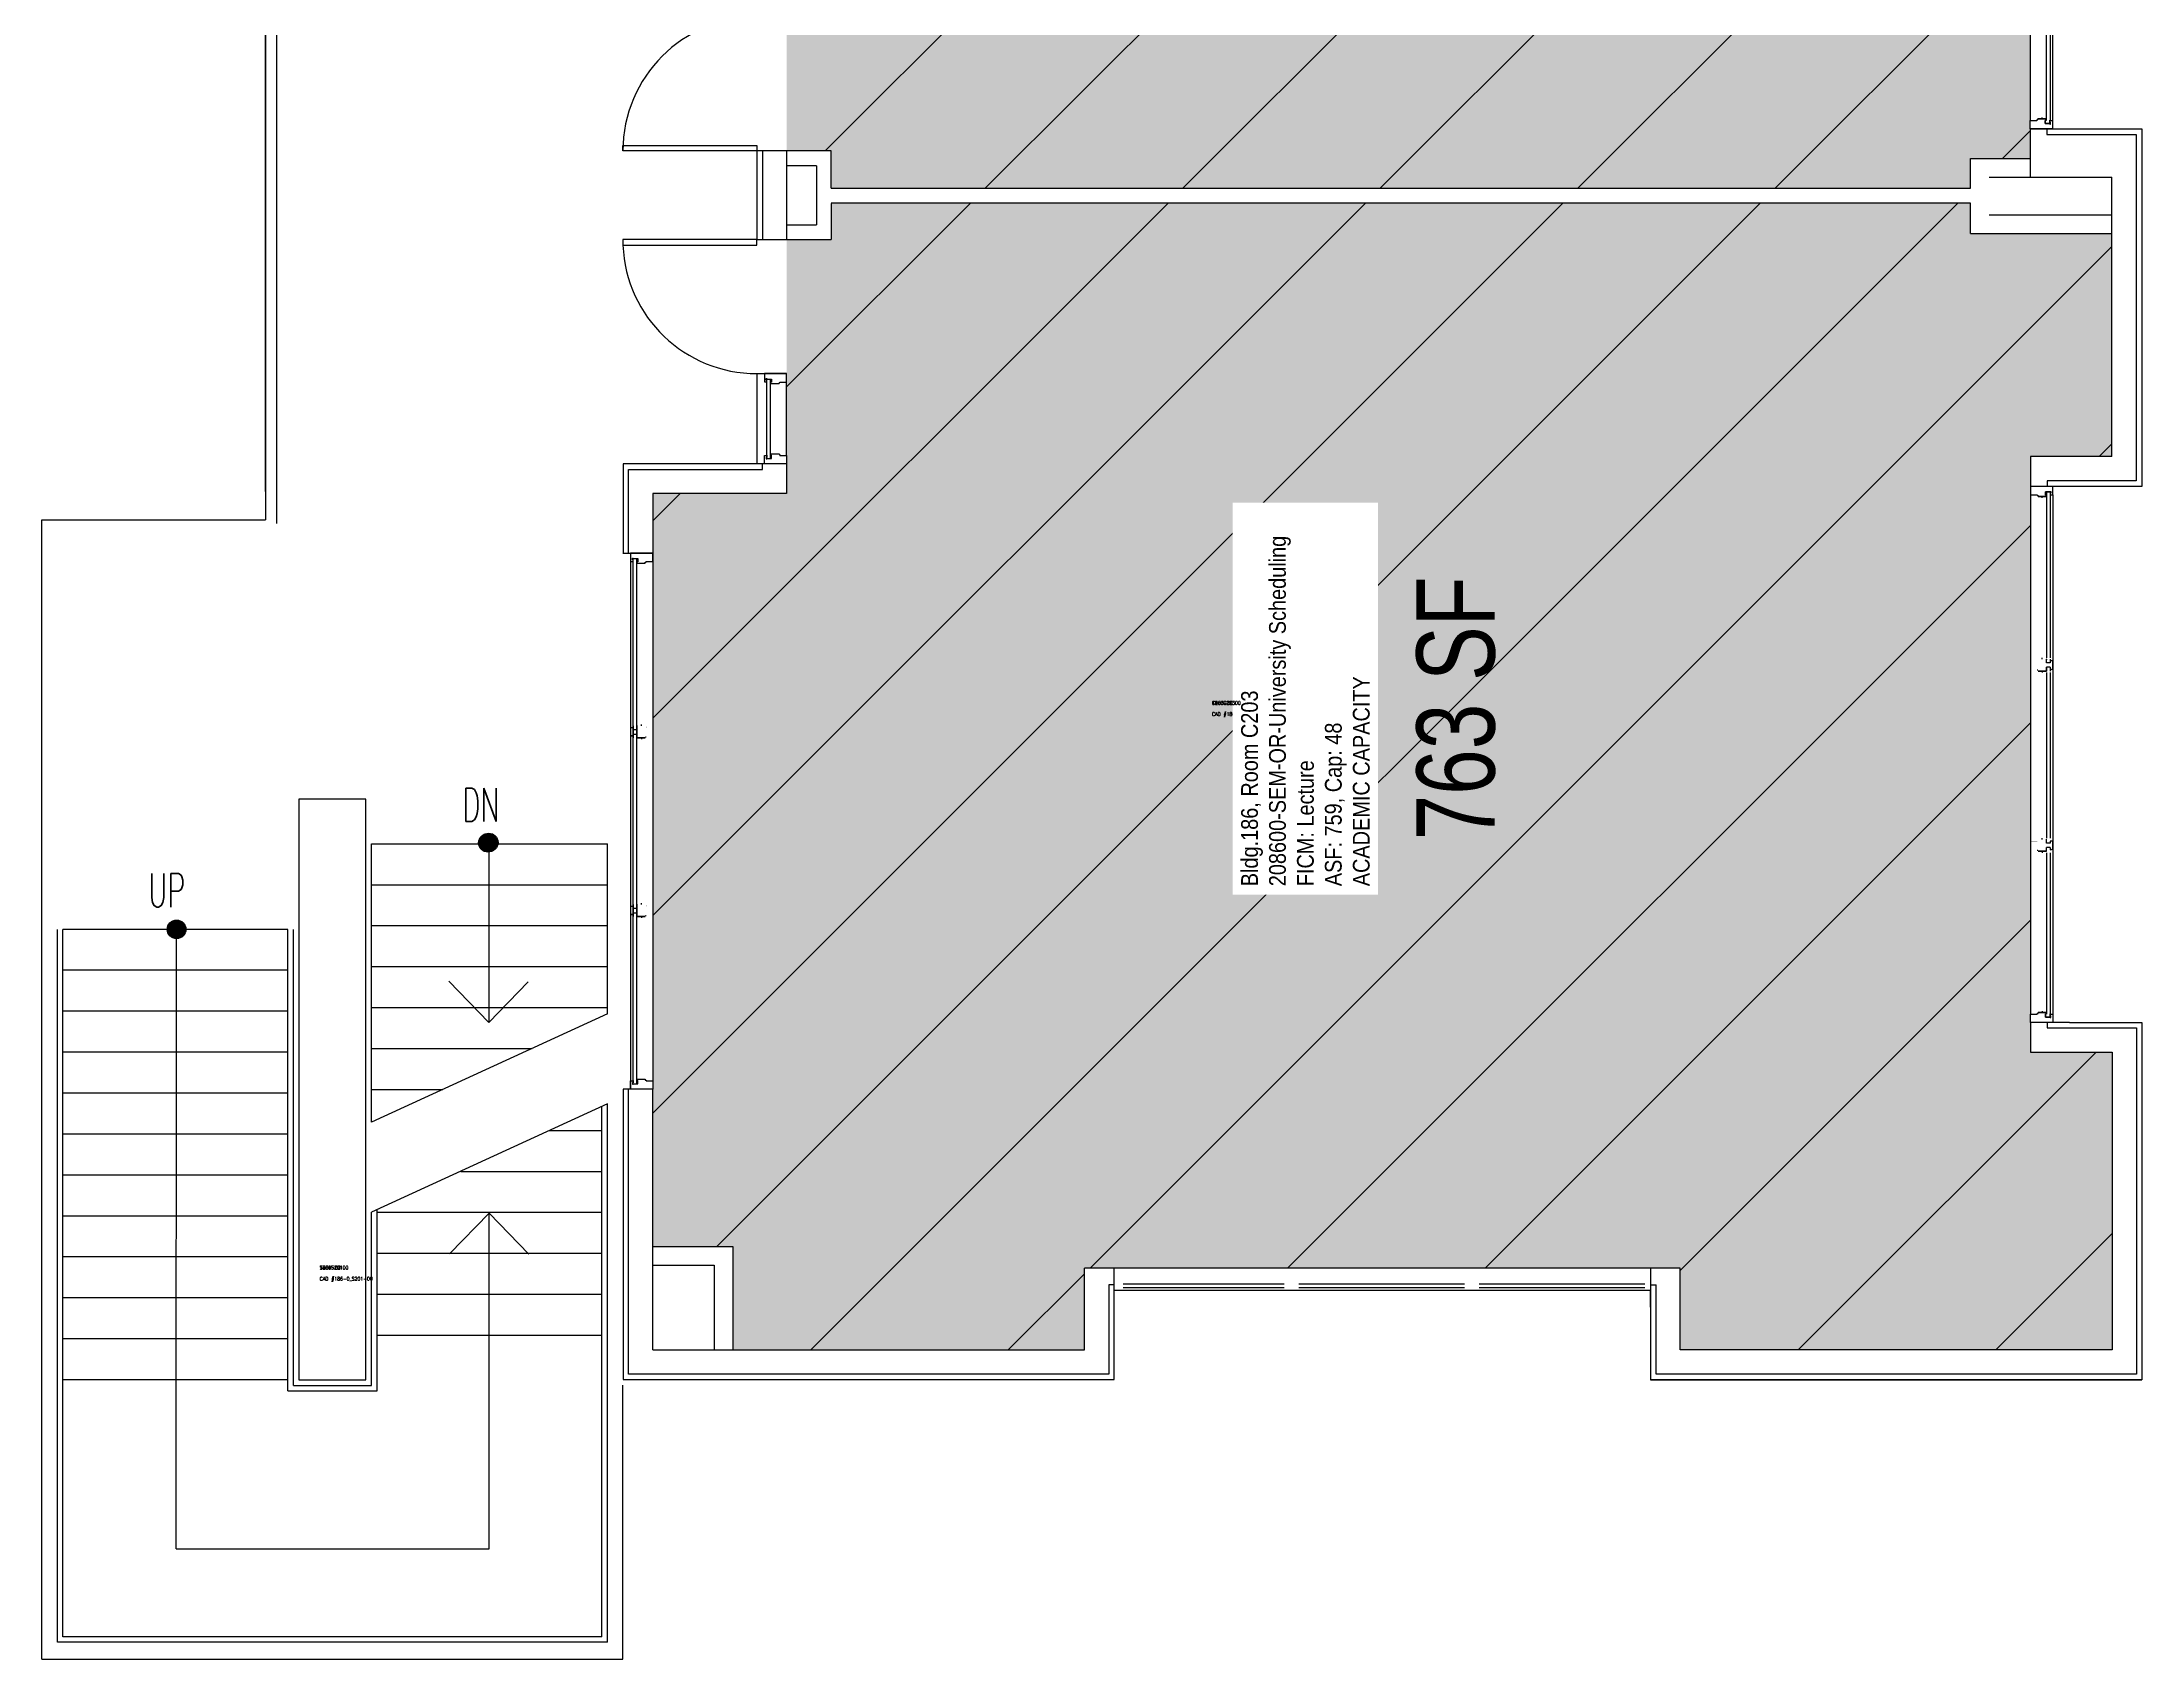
# Model space of a CAD drawing. Header units: inches. Extents: x -16 to 4862, y -246 to 5624.
# Drawn here: x 4298 to 4862, y -246 to 188 of the extents above; entities that cross this region are included whole.
import ezdxf
from ezdxf.enums import TextEntityAlignment as Align

# ---------------------------------------------------------------- set-up
doc = ezdxf.new("R2010")
doc.units = ezdxf.units.IN
doc.header["$LTSCALE"] = 10
doc.header["$MEASUREMENT"] = 0
for name, color, linetype in [('A-DOOR', 2, 'CONTINUOUS'), ('A-FLOR', 3, 'CONTINUOUS'), ('A-GLAZ', 1, 'CONTINUOUS'), ('A-GLAZ-SILL', 2, 'CONTINUOUS'), ('A-IDEN-CNUM', 7, 'CONTINUOUS'), ('A-IDEN-RNUM', 7, 'CONTINUOUS'), ('A-IDEN-SNUM', 4, 'CONTINUOUS'), ('A-IDEN-VNUM', 4, 'CONTINUOUS'), ('A-WALL', 5, 'CONTINUOUS'), ('AREA-TEXT', 3, 'CONTINUOUS'), ('Rooms-Capacity', 4, 'CONTINUOUS'), ('Rooms-Category-Color', 7, 'CONTINUOUS'), ('Rooms-College-Color', 7, 'CONTINUOUS'), ('Rooms-Department-Color', 7, 'CONTINUOUS'), ('Rooms-Division-Color', 7, 'CONTINUOUS'), ('Rooms-Information', 7, 'CONTINUOUS')]:
    doc.layers.add(name, color=color, linetype=linetype)
doc.styles.add('AREA', font='arial.ttf', dxfattribs={"width": 0.75, "height": 24})
doc.styles.add('NOTE', font='simplex.shx', dxfattribs={"width": 0.6})
doc.styles.add('ROOMSNUMBER', font='TXT.SHX', dxfattribs={"height": 1})
doc.styles.add('ROOMVNUMBER', font='arial.ttf', dxfattribs={"width": 0.85, "height": 30})

msp = doc.modelspace()

# ---------------------------------------------------------------- hatches: boundary and pattern name
at = {"layer": 'A-FLOR'}
h = msp.add_hatch(color=256, dxfattribs=at)
edge = h.paths.add_edge_path()
edge.add_arc((4417.35, -26.63), 2.5, 0, 360)
h = msp.add_hatch(color=256, dxfattribs=at)
edge = h.paths.add_edge_path()
edge.add_arc((4417.56, -26.53), 2.5, 0, 360)
h = msp.add_hatch(color=256, dxfattribs=at)
edge = h.paths.add_edge_path()
edge.add_arc((4333.73, -49.87), 2.5, 0, 360)
at = {"layer": 'Rooms-Capacity'}
h = msp.add_hatch(dxfattribs=at)
h.set_pattern_fill('ANSI31', color=256, scale=300, style=0)
h.paths.add_polyline_path([(4461.63, 469.16), (4461.63, 227.26), (4497.56, 227.26), (4497.56, 159.23), (4509.56, 159.23), (4509.56, 149.19), (4815.49, 149.19), (4815.49, 157.18), (4831.55, 157.18), (4831.55, 345.13), (4771.6, 345.13), (4771.6, 469.16)])
h = msp.add_hatch(dxfattribs=at)
h.set_pattern_fill('ANSI31', color=256, scale=300, style=0)
h.paths.add_polyline_path([(4509.56, 145.13), (4509.56, 135.41), (4497.57, 135.41), (4497.57, 67.2), (4461.63, 67.2), (4461.63, -135.05), (4483.11, -135.05), (4483.11, -162.83), (4577.56, -162.83), (4577.56, -140.87), (4737.56, -140.87), (4737.56, -162.83), (4853.56, -162.83), (4853.56, -82.84), (4831.61, -82.84), (4831.61, 77.11), (4853.5, 77.11), (4853.5, 137.09), (4815.49, 137.09), (4815.49, 145.19)])
at = {"layer": 'Rooms-Category-Color', "true_color": 0xffff64}
for points in [[(4461.63, 469.16), (4461.63, 227.26), (4497.56, 227.26), (4497.56, 159.23), (4509.56, 159.23), (4509.56, 149.19), (4815.49, 149.19), (4815.49, 157.18), (4831.55, 157.18), (4831.55, 345.13), (4771.6, 345.13), (4771.6, 469.16)], [(4509.56, 145.13), (4509.56, 135.41), (4497.57, 135.41), (4497.57, 67.2), (4461.63, 67.2), (4461.63, -135.05), (4483.11, -135.05), (4483.11, -162.83), (4577.56, -162.83), (4577.56, -140.87), (4737.56, -140.87), (4737.56, -162.83), (4853.56, -162.83), (4853.56, -82.84), (4831.61, -82.84), (4831.61, 77.11), (4853.5, 77.11), (4853.5, 137.09), (4815.49, 137.09), (4815.49, 145.19)]]:
    msp.add_hatch(color=51, dxfattribs=at).paths.add_polyline_path(points)
at = {"layer": 'Rooms-College-Color', "true_color": 0xffff64}
for points in [[(4461.63, 469.16), (4461.63, 227.26), (4497.56, 227.26), (4497.56, 159.23), (4509.56, 159.23), (4509.56, 149.19), (4815.49, 149.19), (4815.49, 157.18), (4831.55, 157.18), (4831.55, 345.13), (4771.6, 345.13), (4771.6, 469.16)], [(4509.56, 145.13), (4509.56, 135.41), (4497.57, 135.41), (4497.57, 67.2), (4461.63, 67.2), (4461.63, -135.05), (4483.11, -135.05), (4483.11, -162.83), (4577.56, -162.83), (4577.56, -140.87), (4737.56, -140.87), (4737.56, -162.83), (4853.56, -162.83), (4853.56, -82.84), (4831.61, -82.84), (4831.61, 77.11), (4853.5, 77.11), (4853.5, 137.09), (4815.49, 137.09), (4815.49, 145.19)]]:
    msp.add_hatch(color=51, dxfattribs=at).paths.add_polyline_path(points)
at = {"layer": 'Rooms-Department-Color', "true_color": 0x003fff}
for points in [[(4461.63, 469.16), (4461.63, 227.26), (4497.56, 227.26), (4497.56, 159.23), (4509.56, 159.23), (4509.56, 149.19), (4815.49, 149.19), (4815.49, 157.18), (4831.55, 157.18), (4831.55, 345.13), (4771.6, 345.13), (4771.6, 469.16)], [(4509.56, 145.13), (4509.56, 135.41), (4497.57, 135.41), (4497.57, 67.2), (4461.63, 67.2), (4461.63, -135.05), (4483.11, -135.05), (4483.11, -162.83), (4577.56, -162.83), (4577.56, -140.87), (4737.56, -140.87), (4737.56, -162.83), (4853.56, -162.83), (4853.56, -82.84), (4831.61, -82.84), (4831.61, 77.11), (4853.5, 77.11), (4853.5, 137.09), (4815.49, 137.09), (4815.49, 145.19)]]:
    msp.add_hatch(color=160, dxfattribs=at).paths.add_polyline_path(points)
at = {"layer": 'Rooms-Division-Color', "true_color": 0x003fff}
for points in [[(4461.63, 469.16), (4461.63, 227.26), (4497.56, 227.26), (4497.56, 159.23), (4509.56, 159.23), (4509.56, 149.19), (4815.49, 149.19), (4815.49, 157.18), (4831.55, 157.18), (4831.55, 345.13), (4771.6, 345.13), (4771.6, 469.16)], [(4509.56, 145.13), (4509.56, 135.41), (4497.57, 135.41), (4497.57, 67.2), (4461.63, 67.2), (4461.63, -135.05), (4483.11, -135.05), (4483.11, -162.83), (4577.56, -162.83), (4577.56, -140.87), (4737.56, -140.87), (4737.56, -162.83), (4853.56, -162.83), (4853.56, -82.84), (4831.61, -82.84), (4831.61, 77.11), (4853.5, 77.11), (4853.5, 137.09), (4815.49, 137.09), (4815.49, 145.19)]]:
    msp.add_hatch(color=160, dxfattribs=at).paths.add_polyline_path(points)

# ---------------------------------------------------------------- linework, layer by layer
at = {"layer": 'A-DOOR'}
for p, q in [((4453.59, 159.23), (4453.59, 160.73)), ((4453.59, 160.73), (4489.59, 160.73)), ((4489.59, 159.23), (4453.59, 159.23)), ((4489.59, 160.73), (4489.59, 159.23)), ((4489.56, 135.41), (4453.56, 135.41)), ((4453.56, 135.41), (4453.56, 133.91)), ((4489.56, 133.91), (4489.56, 135.41)), ((4453.56, 133.91), (4489.56, 133.91))]:
    msp.add_line(p, q, dxfattribs=at)
for centre, radius, start, end in [((4489.59, 159.23), 36, 90, 180), ((4489.56, 135.4), 35.99, 182.3741, 270.0062)]:
    msp.add_arc(centre, radius, start, end, dxfattribs=at)
at = {"layer": 'A-FLOR'}
for p, q in [((4357.64, 67.78), (4357.64, 228.09)), ((4297.59, 60.13), (4357.64, 60.13)), ((4297.59, -245.87), (4297.59, 60.13)), ((4386.08, -101.69), (4386.08, -26.87)), ((4417.56, -25.87), (4417.56, -74.87)), ((4449.46, -72.55), (4449.46, -26.87)), ((4333.61, -216.26), (4333.73, -49.87)), ((4363.59, -173.87), (4363.59, -49.87)), ((4365.09, -172.37), (4365.09, -49.87)), ((4417.56, -74.87), (4406.85, -63.82)), ((4417.56, -74.87), (4428.17, -63.92)), ((4449.46, -72.55), (4386.08, -101.69)), ((4449.46, -96.75), (4386.08, -125.88)), ((4447.96, -239.87), (4447.96, -97.43)), ((4449.46, -241.37), (4449.46, -96.75)), ((4386.08, -172.37), (4386.08, -125.88)), ((4387.58, -173.87), (4387.58, -125.19)), ((4417.64, -126.07), (4407.03, -137.02)), ((4417.64, -216.26), (4417.64, -126.07)), ((4417.64, -126.07), (4428.35, -137.13)), ((4363.59, -173.87), (4387.58, -173.87)), ((4365.09, -172.37), (4386.08, -172.37)), ((4453.58, -245.87), (4453.58, -172.27)), ((4333.61, -216.26), (4417.64, -216.26)), ((4297.59, -245.87), (4453.58, -245.87))]:
    msp.add_line(p, q, dxfattribs=at)
at = {"layer": 'A-FLOR', "flags": 128}
for points in [[(4357.64, 228.09), (4357.64, 60.13), (4357.64, 60.13)], [(4386.08, -26.87), (4449.46, -26.87)], [(4386.08, -37.87), (4449.46, -37.87)], [(4449.46, -241.37), (4301.72, -241.37), (4301.72, -49.87)], [(4447.96, -239.87), (4303.22, -239.87), (4303.22, -49.87)], [(4363.59, -49.87), (4303.22, -49.87)], [(4386.08, -48.87), (4449.46, -48.87)], [(4363.59, -60.87), (4303.22, -60.87)], [(4386.08, -59.87), (4449.46, -59.87)], [(4363.59, -71.87), (4303.22, -71.87)], [(4386.08, -70.87), (4449.46, -70.87)], [(4363.59, -82.87), (4303.22, -82.87)], [(4386.08, -81.87), (4429.19, -81.87)], [(4363.59, -93.87), (4303.22, -93.87)], [(4386.08, -92.87), (4405.27, -92.87)], [(4363.59, -104.87), (4303.22, -104.87)], [(4433.9, -103.87), (4447.96, -103.87)], [(4363.59, -115.87), (4303.22, -115.87)], [(4410.04, -114.87), (4447.96, -114.87)], [(4363.59, -126.87), (4303.22, -126.87)], [(4387.58, -125.87), (4447.96, -125.87)], [(4363.59, -137.87), (4303.22, -137.87)], [(4387.58, -136.87), (4447.96, -136.87)], [(4363.59, -148.87), (4303.22, -148.87)], [(4387.58, -147.87), (4447.96, -147.87)], [(4363.59, -159.87), (4303.22, -159.87)], [(4387.58, -158.87), (4447.96, -158.87)], [(4363.59, -170.87), (4303.22, -170.87)]]:
    msp.add_lwpolyline(points, dxfattribs=at)
at = {"layer": 'A-FLOR'}
for centre in [(4417.35, -26.63), (4417.56, -26.53), (4333.73, -49.87)]:
    msp.add_circle(centre, 2.5, dxfattribs=at)
at = {"layer": 'A-GLAZ'}
for p, q in [((4831.55, 306.88), (4831.55, 167.38)), ((4837.52, 306.88), (4837.55, 167.38)), ((4835.86, 210.76), (4835.86, 167.48)), ((4489.54, 99.41), (4489.54, 75.2)), ((4493.28, 76.65), (4493.28, 97.97)), ((4497.56, 77.45), (4497.56, 97.16)), ((4831.61, 66.86), (4831.61, -72.64)), ((4835.92, 67.56), (4835.92, 23.07)), ((4837.58, 66.86), (4837.61, -72.64)), ((4455.64, 51.2), (4455.64, -92.8)), ((4461.64, 51.2), (4461.63, -92.8)), ((4457.33, -91.36), (4457.33, 49.75)), ((4835.92, 19.15), (4835.92, -25.34)), ((4835.92, -29.27), (4835.92, -72.55)), ((4631.19, -145.18), (4587.91, -145.18)), ((4631.19, -146.18), (4587.91, -146.18)), ((4679.6, -145.18), (4635.11, -145.18)), ((4679.6, -146.18), (4635.11, -146.18)), ((4728.01, -145.18), (4683.53, -145.18)), ((4728.01, -146.18), (4683.53, -146.18))]:
    msp.add_line(p, q, dxfattribs=at)
at = {"layer": 'A-GLAZ-SILL'}
for p, q in [((4836.86, 210.76), (4836.86, 167.48)), ((4492.28, 76.52), (4492.28, 98.09)), ((4836.92, 67.56), (4836.92, 23.07)), ((4456.33, -90.47), (4456.33, 48.86)), ((4836.92, 19.15), (4836.92, -25.34)), ((4836.92, -29.27), (4836.92, -72.55))]:
    msp.add_line(p, q, dxfattribs=at)
at = {"layer": 'A-WALL'}
for p, q in [((4360.6, 228.09), (4360.6, 59.13)), ((4831.55, 165.13), (4831.55, 152.17)), ((4831.55, 165.13), (4861.5, 165.13)), ((4835.71, 167.83), (4833.58, 167.83)), ((4834.67, 168.2), (4834.67, 167.83)), ((4835.58, 166.58), (4835.58, 167.43)), ((4836.83, 166.58), (4835.58, 166.58)), ((4836.05, 165.13), (4836.05, 163.68)), ((4836.05, 163.68), (4860, 163.68)), ((4836.83, 166.45), (4836.83, 166.58)), ((4860, 163.63), (4860, 70.61)), ((4861.5, 165.13), (4861.5, 69.11)), ((4489.56, 159.23), (4489.56, 135.41)), ((4509.56, 159.23), (4489.56, 159.23)), ((4491.06, 159.23), (4491.06, 135.41)), ((4497.56, 159.23), (4497.56, 135.41)), ((4509.56, 149.19), (4509.56, 159.23)), ((4505.56, 155.23), (4497.56, 155.23)), ((4505.56, 155.23), (4505.56, 139.41)), ((4815.49, 157.18), (4831.55, 157.18)), ((4820.49, 152.17), (4853.5, 152.17)), ((4853.5, 77.11), (4853.5, 152.17)), ((4509.56, 145.13), (4509.56, 135.41)), ((4820.49, 142.09), (4853.5, 142.09)), ((4489.56, 135.41), (4509.56, 135.41)), ((4497.56, 139.41), (4505.56, 139.41)), ((4815.49, 137.09), (4853.5, 137.09)), ((4489.56, 99.41), (4497.56, 99.41)), ((4497.56, 75.2), (4453.63, 75.2)), ((4853.5, 77.11), (4831.61, 77.11)), ((4831.61, 77.11), (4831.61, 69.11)), ((4842.11, 69.11), (4831.61, 69.11)), ((4860, 70.61), (4836.11, 70.61)), ((4836.11, 70.61), (4836.11, 69.11)), ((4836.89, 67.79), (4836.89, 67.66)), ((4861.5, 69.11), (4842.11, 69.11)), ((4835.77, 66.41), (4833.64, 66.41)), ((4834.73, 66.04), (4834.73, 66.41)), ((4835.64, 67.66), (4835.64, 66.81)), ((4836.89, 67.66), (4835.64, 67.66)), ((4453.62, 51.2), (4461.64, 51.2)), ((4834.73, 22.7), (4834.73, 23.07)), ((4835.92, 22.73), (4835.79, 22.7)), ((4835.92, 21.7), (4835.92, 22.73)), ((4835.92, 22.7), (4835.92, 22.55)), ((4836.92, 22.7), (4836.92, 21.7)), ((4833.57, 19.77), (4833.44, 19.77)), ((4834.73, 19.52), (4834.73, 19.15)), ((4834.73, 19.52), (4834.73, 19.15)), ((4835.79, 19.52), (4835.92, 19.49)), ((4836.92, 21.7), (4835.92, 21.7)), ((4835.92, 19.49), (4835.92, 20.52)), ((4836.92, 20.52), (4835.92, 20.52)), ((4835.92, 20.52), (4835.92, 19.52)), ((4837.1, 22.23), (4836.92, 22.23)), ((4836.92, 22.23), (4836.92, 21.7)), ((4836.92, 20.52), (4836.92, 19.89)), ((4836.92, 20.52), (4836.92, 19.52)), ((4836.92, 19.89), (4837.1, 19.99)), ((4837.58, 22.23), (4837.1, 22.23)), ((4837.1, 19.99), (4837.27, 19.98)), ((4837.27, 19.98), (4837.58, 20.16)), ((4837.58, 20.16), (4837.58, 22.23)), ((4455.7, 4.33), (4456.18, 4.33)), ((4455.7, 2.25), (4455.7, 4.33)), ((4455.7, 4.32), (4456.18, 4.32)), ((4455.7, 2.25), (4455.7, 4.32)), ((4456.01, 2.08), (4455.7, 2.25)), ((4456.01, 2.07), (4455.7, 2.25)), ((4456.18, 2.08), (4456.01, 2.08)), ((4456.18, 2.07), (4456.01, 2.07)), ((4456.18, 4.33), (4456.36, 4.33)), ((4456.18, 4.32), (4456.36, 4.32)), ((4456.36, 1.98), (4456.18, 2.08)), ((4456.36, 1.98), (4456.18, 2.07)), ((4456.36, 4.79), (4456.36, 1.61)), ((4456.36, 4.79), (4456.36, 3.79)), ((4456.36, 4.33), (4456.36, 3.79)), ((4456.36, 4.32), (4456.36, 3.79)), ((4456.36, 3.79), (4457.36, 3.79)), ((4456.36, 3.79), (4457.36, 3.79)), ((4456.36, 2.61), (4456.36, 1.98)), ((4456.36, 2.61), (4457.36, 2.61)), ((4456.36, 2.61), (4456.36, 1.61)), ((4456.36, 2.6), (4457.36, 2.61)), ((4456.36, 2.6), (4456.36, 1.98)), ((4457.36, 4.82), (4457.49, 4.79)), ((4457.36, 3.79), (4457.36, 4.82)), ((4457.36, 4.82), (4457.49, 4.79)), ((4457.36, 3.79), (4457.36, 4.82)), ((4457.36, 4.79), (4457.36, 1.61)), ((4457.36, 4.79), (4457.36, 4.64)), ((4457.36, 1.58), (4457.36, 2.61)), ((4457.36, 2.61), (4457.36, 1.61)), ((4457.36, 1.58), (4457.36, 2.61)), ((4457.49, 1.61), (4457.36, 1.58)), ((4457.49, 1.61), (4457.36, 1.58)), ((4458.55, 4.79), (4458.55, 5.16)), ((4458.55, 4.79), (4458.55, 5.16)), ((4458.55, 1.61), (4458.55, 1.24)), ((4458.55, 1.61), (4458.55, 1.24)), ((4458.55, 1.61), (4458.55, 1.24)), ((4458.55, 1.61), (4458.55, 1.24)), ((4459.71, 1.86), (4459.84, 1.86)), ((4459.71, 1.86), (4459.84, 1.86)), ((4834.73, -25.72), (4834.73, -25.34)), ((4835.92, -25.68), (4835.79, -25.72)), ((4835.92, -26.72), (4835.92, -25.68)), ((4836.92, -26.72), (4835.92, -26.72)), ((4835.92, -28.92), (4835.92, -27.89)), ((4836.92, -27.9), (4835.92, -27.89)), ((4837.1, -26.18), (4836.92, -26.18)), ((4836.92, -26.18), (4836.92, -26.71)), ((4836.92, -27.9), (4836.92, -28.52)), ((4837.58, -26.18), (4837.1, -26.18)), ((4837.58, -28.25), (4837.58, -26.18)), ((4833.57, -28.64), (4833.44, -28.64)), ((4834.73, -28.89), (4834.73, -29.27)), ((4834.73, -28.89), (4834.73, -29.27)), ((4835.79, -28.89), (4835.92, -28.92)), ((4836.92, -28.52), (4837.1, -28.43)), ((4837.1, -28.43), (4837.27, -28.43)), ((4837.27, -28.43), (4837.58, -28.25)), ((4455.7, -43.67), (4456.18, -43.67)), ((4455.7, -45.75), (4455.7, -43.67)), ((4455.7, -43.68), (4456.18, -43.68)), ((4455.7, -45.75), (4455.7, -43.68)), ((4456.18, -43.67), (4456.36, -43.67)), ((4456.18, -43.68), (4456.36, -43.68)), ((4456.36, -43.21), (4456.36, -46.39)), ((4456.36, -43.21), (4456.36, -44.21)), ((4456.36, -43.67), (4456.36, -44.21)), ((4456.36, -43.68), (4456.36, -44.21)), ((4456.36, -44.21), (4457.36, -44.21)), ((4456.36, -44.21), (4457.36, -44.21)), ((4457.36, -43.18), (4457.49, -43.21)), ((4457.36, -44.21), (4457.36, -43.18)), ((4457.36, -43.18), (4457.49, -43.21)), ((4457.36, -44.21), (4457.36, -43.18)), ((4457.36, -43.21), (4457.36, -46.39)), ((4457.36, -43.21), (4457.36, -43.36)), ((4458.55, -43.21), (4458.55, -42.84)), ((4458.55, -43.21), (4458.55, -42.84)), ((4456.01, -45.92), (4455.7, -45.75)), ((4456.01, -45.93), (4455.7, -45.75)), ((4456.18, -45.92), (4456.01, -45.92)), ((4456.18, -45.93), (4456.01, -45.93)), ((4456.36, -46.02), (4456.18, -45.92)), ((4456.36, -46.02), (4456.18, -45.93)), ((4456.36, -45.39), (4456.36, -46.02)), ((4456.36, -45.39), (4457.36, -45.39)), ((4456.36, -45.39), (4456.36, -46.39)), ((4456.36, -45.4), (4457.36, -45.39)), ((4456.36, -45.4), (4456.36, -46.02)), ((4457.36, -46.42), (4457.36, -45.39)), ((4457.36, -45.39), (4457.36, -46.39)), ((4457.36, -46.42), (4457.36, -45.39)), ((4457.49, -46.39), (4457.36, -46.42)), ((4457.49, -46.39), (4457.36, -46.42)), ((4458.55, -46.39), (4458.55, -46.76)), ((4458.55, -46.39), (4458.55, -46.76)), ((4458.55, -46.39), (4458.55, -46.76)), ((4458.55, -46.39), (4458.55, -46.76)), ((4459.71, -46.14), (4459.84, -46.14)), ((4459.71, -46.14), (4459.84, -46.14)), ((4835.77, -72.2), (4833.64, -72.2)), ((4834.73, -71.82), (4834.73, -72.2)), ((4835.64, -73.45), (4835.64, -72.59)), ((4842.11, -74.89), (4831.61, -74.89)), ((4831.61, -74.89), (4831.61, -82.84)), ((4836.89, -73.45), (4835.64, -73.45)), ((4836.11, -74.89), (4836.11, -76.34)), ((4836.11, -76.34), (4860.06, -76.34)), ((4836.89, -73.57), (4836.89, -73.45)), ((4842.11, -74.89), (4861.56, -74.89)), ((4860.06, -76.34), (4860.06, -169.33)), ((4861.56, -74.89), (4861.56, -170.89)), ((4831.61, -82.84), (4853.56, -82.84)), ((4853.56, -82.84), (4853.56, -162.83)), ((4455.13, -169.33), (4455.13, -92.8)), ((4577.56, -162.83), (4577.56, -140.87)), ((4737.56, -140.87), (4577.56, -140.87)), ((4737.56, -162.83), (4737.56, -140.87)), ((4585.56, -145.37), (4584.06, -145.37)), ((4584.06, -145.37), (4584.06, -169.33)), ((4729.56, -145.37), (4731.06, -145.37)), ((4731.06, -169.33), (4731.06, -145.37)), ((4729.56, -146.87), (4585.56, -146.87)), ((4729.56, -151.37), (4729.56, -146.87)), ((4461.63, -162.83), (4577.56, -162.83)), ((4853.56, -162.83), (4737.56, -162.83)), ((4584.06, -169.33), (4455.13, -169.33)), ((4860.06, -169.33), (4731.06, -169.33))]:
    msp.add_line(p, q, dxfattribs=at)
for points in [[(4835.71, 167.43), (4835.58, 167.43), (4835.58, 166.58), (4836.2, 166.58), (4836.83, 166.58), (4836.83, 166.45), (4837.02, 166.45), (4837.02, 166.92), (4836.83, 166.85), (4836.83, 167.48), (4837.02, 167.38), (4837.52, 167.38), (4837.52, 165.13), (4831.55, 165.13), (4831.55, 167.38), (4833.36, 167.38), (4833.36, 167.58), (4833.58, 167.58), (4833.58, 167.83), (4835.71, 167.83), (4835.83, 167.86), (4835.83, 167.4)], [(4491.59, 99.42), (4491.59, 97.17), (4492.09, 97.17), (4492.28, 97.07), (4492.28, 97.7), (4492.09, 97.62), (4492.09, 98.09), (4492.28, 98.09), (4492.28, 97.97), (4493.53, 97.97), (4493.53, 97.11), (4493.4, 97.11), (4493.28, 97.14), (4493.28, 96.69), (4493.4, 96.72), (4495.53, 96.72), (4495.53, 96.97), (4495.75, 96.97), (4495.75, 97.16), (4497.56, 97.16), (4497.56, 99.41)], [(4491.59, 75.2), (4491.59, 77.45), (4492.09, 77.45), (4492.28, 77.55), (4492.28, 76.92), (4492.09, 76.99), (4492.09, 76.52), (4492.28, 76.52), (4492.28, 76.65), (4493.53, 76.65), (4493.53, 77.5), (4493.4, 77.5), (4493.28, 77.47), (4493.28, 77.93), (4493.4, 77.9), (4495.53, 77.9), (4495.53, 77.65), (4495.75, 77.65), (4495.75, 77.45), (4497.56, 77.45), (4497.56, 75.2)], [(4835.77, 66.81), (4835.64, 66.81), (4835.64, 67.66), (4836.26, 67.66), (4836.89, 67.66), (4836.89, 67.79), (4837.08, 67.79), (4837.08, 67.32), (4836.89, 67.39), (4836.89, 66.77), (4837.08, 66.86), (4837.58, 66.86), (4837.58, 69.11), (4831.61, 69.11), (4831.61, 66.86), (4833.42, 66.86), (4833.42, 66.66), (4833.64, 66.66), (4833.64, 66.41), (4835.77, 66.41), (4835.89, 66.38), (4835.89, 66.84)], [(4455.66, 51.2), (4455.66, 48.95), (4456.17, 48.95), (4456.35, 48.85), (4456.35, 49.48), (4456.17, 49.41), (4456.16, 49.88), (4456.35, 49.88), (4456.35, 49.75), (4457.6, 49.75), (4457.6, 48.9), (4457.48, 48.9), (4457.35, 48.93), (4457.35, 48.47), (4457.48, 48.5), (4459.6, 48.5), (4459.6, 48.75), (4459.83, 48.75), (4459.83, 48.95), (4461.64, 48.95), (4461.64, 51.2)], [(4455.66, 51.2), (4455.66, 48.95), (4456.17, 48.95), (4456.35, 48.85), (4456.35, 49.48), (4456.17, 49.41), (4456.16, 49.88), (4456.35, 49.88), (4456.35, 49.75), (4457.6, 49.75), (4457.6, 48.9), (4457.48, 48.9), (4457.35, 48.93), (4457.35, 48.47), (4457.48, 48.5), (4459.6, 48.5), (4459.6, 48.75), (4459.83, 48.75), (4459.83, 48.95), (4461.64, 48.95), (4461.64, 51.2)], [(4455.66, 51.2), (4455.66, 48.95), (4456.17, 48.95), (4456.35, 48.85), (4456.35, 49.48), (4456.17, 49.41), (4456.16, 49.88), (4456.35, 49.88), (4456.35, 49.75), (4457.6, 49.75), (4457.6, 48.9), (4457.48, 48.9), (4457.35, 48.93), (4457.35, 48.47), (4457.48, 48.5), (4459.6, 48.5), (4459.6, 48.75), (4459.83, 48.75), (4459.83, 48.95), (4461.64, 48.95), (4461.64, 51.2)], [(4833.67, 19.52), (4835.79, 19.52)], [(4459.61, 1.61), (4457.49, 1.61)], [(4459.61, 1.61), (4457.49, 1.61)], [(4833.67, -28.89), (4835.79, -28.89)], [(4459.61, -46.39), (4457.49, -46.39)], [(4459.61, -46.39), (4457.49, -46.39)], [(4835.77, -72.59), (4835.64, -72.59), (4835.64, -73.45), (4836.26, -73.45), (4836.89, -73.45), (4836.89, -73.57), (4837.08, -73.57), (4837.08, -73.1), (4836.89, -73.17), (4836.89, -72.55), (4837.08, -72.64), (4837.58, -72.64), (4837.58, -74.89), (4831.61, -74.89), (4831.61, -72.64), (4833.42, -72.64), (4833.42, -72.45), (4833.64, -72.45), (4833.64, -72.2), (4835.77, -72.2), (4835.89, -72.16), (4835.89, -72.62)], [(4455.66, -92.8), (4455.66, -90.55), (4456.17, -90.55), (4456.35, -90.46), (4456.35, -91.08), (4456.17, -91.01), (4456.16, -91.48), (4456.35, -91.48), (4456.35, -91.36), (4457.6, -91.36), (4457.6, -90.5), (4457.48, -90.5), (4457.35, -90.53), (4457.35, -90.07), (4457.48, -90.11), (4459.6, -90.11), (4459.6, -90.36), (4459.83, -90.36), (4459.83, -90.55), (4461.64, -90.55), (4461.64, -92.8)], [(4455.66, -92.8), (4455.66, -90.55), (4456.17, -90.55), (4456.35, -90.46), (4456.35, -91.08), (4456.17, -91.01), (4456.16, -91.48), (4456.35, -91.48), (4456.35, -91.36), (4457.6, -91.36), (4457.6, -90.5), (4457.48, -90.5), (4457.35, -90.53), (4457.35, -90.07), (4457.48, -90.11), (4459.6, -90.11), (4459.6, -90.36), (4459.83, -90.36), (4459.83, -90.55), (4461.64, -90.55), (4461.64, -92.8)], [(4455.66, -92.8), (4455.66, -90.55), (4456.17, -90.55), (4456.35, -90.46), (4456.35, -91.08), (4456.17, -91.01), (4456.16, -91.48), (4456.35, -91.48), (4456.35, -91.36), (4457.6, -91.36), (4457.6, -90.5), (4457.48, -90.5), (4457.35, -90.53), (4457.35, -90.07), (4457.48, -90.11), (4459.6, -90.11), (4459.6, -90.36), (4459.83, -90.36), (4459.83, -90.55), (4461.64, -90.55), (4461.64, -92.8)]]:
    msp.add_lwpolyline(points, close=True, dxfattribs=at)
for points in [[(4509.56, 149.19), (4815.49, 149.19), (4815.49, 157.18)], [(4815.49, 137.09), (4815.49, 145.19), (4509.56, 145.17)], [(4453.63, 75.2), (4453.63, 51.2)], [(4455.13, 51.27), (4455.13, 73.7), (4491.06, 73.7), (4491.06, 75.2)], [(4497.56, 75.2), (4497.56, 67.2), (4461.63, 67.2), (4461.63, 45.2)], [(4461.63, -162.83), (4461.63, -92.8), (4453.63, -92.8), (4453.63, -170.83), (4585.56, -170.83), (4585.56, -140.87)], [(4461.63, -135.05), (4483.11, -135.05), (4483.11, -162.83)], [(4461.63, -140.05), (4478.11, -140.05), (4478.11, -162.83)], [(4729.56, -140.87), (4729.56, -170.89), (4861.56, -170.89)], [(4729.56, -170.83), (4861.56, -170.83)]]:
    msp.add_lwpolyline(points, dxfattribs=at)
for points in [[(4833.67, 22.7, 0, 0, 0), (4835.79, 22.7, 0, 0, 0), (4833.67, 22.7, 0, 0, 0), (4833.67, 22.47, 0, 0, 0), (4833.44, 22.47, 0.02, 0.02, 0), (4833.44, 22.23, 0.02, 0.02, 0), (4831.61, 22.23, 0.02, 0.02, 0), (4831.61, 19.98, 0, 0, 0), (4833.44, 19.98, 0, 0, 0), (4833.44, 19.77, 0, 0, 0), (4833.67, 19.77, 0, 0, 0), (4833.67, 19.52, 0, 0, 0)], [(4459.61, 4.79, 0, 0, 0), (4457.49, 4.79, 0, 0, 0), (4459.61, 4.79, 0, 0, 0), (4459.61, 4.56, 0, 0, 0), (4459.84, 4.56, 0.02, 0.02, 0), (4459.84, 4.32, 0.02, 0.02, 0), (4461.67, 4.32, 0.02, 0.02, 0), (4461.67, 2.07, 0, 0, 0), (4459.84, 2.07, 0, 0, 0), (4459.84, 1.86, 0, 0, 0), (4459.61, 1.86, 0, 0, 0), (4459.61, 1.61, 0, 0, 0)], [(4833.67, -25.72, 0, 0, 0), (4835.79, -25.72, 0, 0, 0), (4833.67, -25.72, 0, 0, 0), (4833.67, -25.94, 0, 0, 0), (4833.44, -25.94, 0.02, 0.02, 0), (4833.44, -26.18, 0.02, 0.02, 0), (4831.61, -26.18, 0.02, 0.02, 0), (4831.61, -28.43, 0, 0, 0), (4833.44, -28.43, 0, 0, 0), (4833.44, -28.64, 0, 0, 0), (4833.67, -28.64, 0, 0, 0), (4833.67, -28.89, 0, 0, 0)], [(4459.61, -43.21, 0, 0, 0), (4457.49, -43.21, 0, 0, 0), (4459.61, -43.21, 0, 0, 0), (4459.61, -43.44, 0, 0, 0), (4459.84, -43.44, 0.02, 0.02, 0), (4459.84, -43.68, 0.02, 0.02, 0), (4461.67, -43.68, 0.02, 0.02, 0), (4461.67, -45.93, 0, 0, 0), (4459.84, -45.93, 0, 0, 0), (4459.84, -46.14, 0, 0, 0), (4459.61, -46.14, 0, 0, 0), (4459.61, -46.39, 0, 0, 0)]]:
    msp.add_lwpolyline(points, format="xyseb", dxfattribs=at)
at = {"layer": 'A-WALL', "flags": 128}
msp.add_lwpolyline([(4384.58, -14.87), (4366.59, -14.87), (4366.59, -170.87), (4384.58, -170.87), (4384.58, -14.87)], dxfattribs=at)

# ---------------------------------------------------------------- texts
at = {"layer": 'A-FLOR', "char_height": 9, "width": 317.6328, "attachment_point": 1, "style": 'NOTE'}
for s, insert in [('DN', (4410.5, -11.9)), ('UP', (4326.13, -34.9))]:
    msp.add_mtext(s, dxfattribs=dict(at, insert=insert))
at = {"layer": 'A-IDEN-CNUM', "style": 'ROOMSNUMBER', "width": 0.85}
for s, p in [('CAD #186-0_C203-00', (4611.8, 7.45)), ('CAD #186-0_S201-00', (4372.18, -144.22))]:
    msp.add_text(s, height=1, rotation=360, dxfattribs=at).set_placement(p)
at = {"layer": 'A-IDEN-RNUM', "style": 'ROOMSNUMBER', "width": 0.85}
for s, p in [('C203-00', (4611.8, 10.45)), ('S201-00', (4372.18, -141.22))]:
    msp.add_text(s, height=1, rotation=360, dxfattribs=at).set_placement(p)
at = {"layer": 'A-IDEN-SNUM', "style": 'ROOMSNUMBER', "width": 0.85}
for s, p in [('1860C20300', (4611.8, 10.45)), ('1860S20100', (4372.18, -141.22))]:
    msp.add_text(s, height=1, rotation=360, dxfattribs=at).set_placement(p)
at = {"layer": 'A-IDEN-VNUM', "style": 'ROOMVNUMBER', "width": 0.85}
msp.add_text('C203', height=31.5, rotation=90, dxfattribs=at).set_placement((4638.45, 6.43), align=Align.MIDDLE_CENTER)
at = {"layer": 'AREA-TEXT', "style": 'AREA', "width": 0.75}
msp.add_text('763 SF', height=21, rotation=90, dxfattribs=at).set_placement((4677.22, 9.51), align=Align.MIDDLE_CENTER)

# ---------------------------------------------------------------- next in the draw order: texts
at = {"layer": 'Rooms-Information', "insert": (4654.2, -38.28), "char_height": 4.5, "width": 100.8, "attachment_point": 7, "rotation": 90, "style": 'ROOMVNUMBER', "bg_fill": 3, "box_fill_scale": 1.5, "bg_fill_color": 256, "bg_fill_true_color": 13158600, "bg_fill_transparency": 0}
msp.add_mtext('Bldg.186, Room C203^M^J208600-SEM-OR-University Scheduling^M^JFICM: Lecture^M^JASF: 759, Cap: 48^M^JACADEMIC CAPACITY', dxfattribs=at)

doc.saveas('drawing.dxf')
